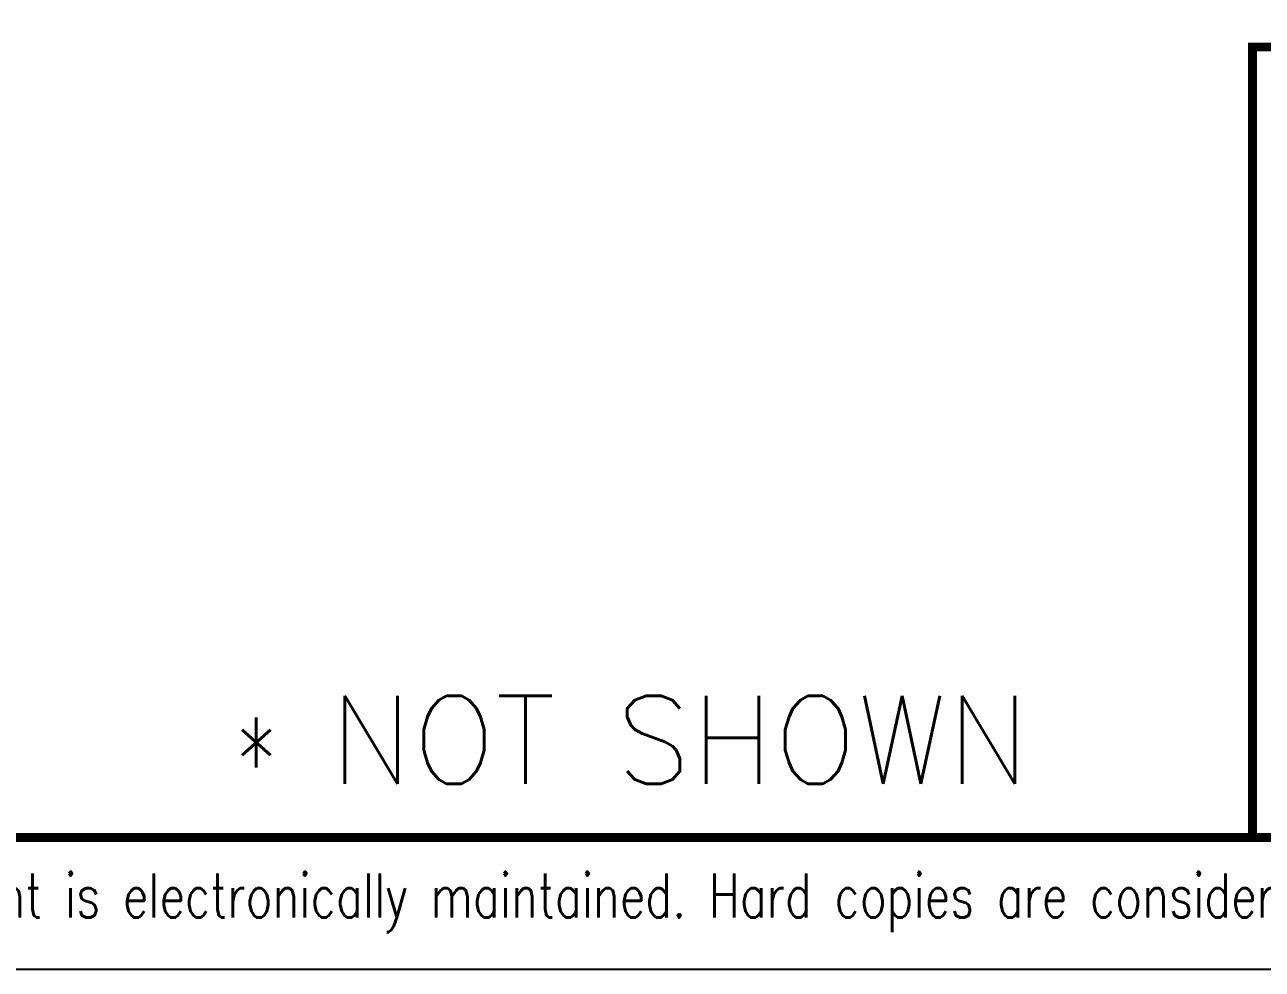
# Model space of a CAD drawing. Extents: x -2384 to 29887, y -2542 to 22350.
# Drawn here: x 4161 to 5055, y 0 to 683 of the extents above; entities that cross this region are included whole.
import ezdxf
from ezdxf.enums import TextEntityAlignment as Align

# ---------------------------------------------------------------- set-up
doc = ezdxf.new("R2010")
doc.units = 0
doc.header["$LTSCALE"] = 63.5
doc.header["$MEASUREMENT"] = 0
doc.layers.get('0').update_dxf_attribs({"linetype": 'CONTINUOUS'})
doc.layers.add('3', color=3, linetype='CONTINUOUS')
doc.layers.add('6', color=8, linetype='CONTINUOUS')
doc.styles.add('ROMANS', font='ROMANS.shx')
doc.styles.get("Standard").update_dxf_attribs({"font": 'romans.shx'})
doc.styles.add('TitleBlockText1', font='romans.shx', dxfattribs={"width": 0.75})

# ---------------------------------------------------------------- blocks, each defined once
blk = doc.blocks.new('titleblock-d-metric')
at = {"layer": '6'}
blk.add_lwpolyline([(0, 57.15, 0.635, 0.635, 0), (-349.25, 57.15, 0.635, 0.635, 0), (-349.25, 0, 0, 0, 0)], format="xyseb", dxfattribs=at)
at = {"layer": '6', "color": 13, "style": 'TitleBlockText1', "width": 0.75, "flags": 8}
for tag, p in [('TITLE_LINE_1', (-66.675, 50.006)), ('TITLE_LINE_2', (-66.675, 43.259)), ('TITLE_LINE_3', (-66.675, 36.512))]:
    blk.add_attdef(tag, text='', height=3.969, dxfattribs=at).set_placement(p, align=Align.CENTER)
at = {"layer": '6', "color": 13, "style": 'TitleBlockText1', "flags": 8}
for tag, p in [('PROJECT_NO', (-111.125, 27.781)), ('DRAWN_BY', (-57.15, 27.781)), ('DATE', (-28.575, 27.781)), ('SCALE', (-120.65, 19.844)), ('CHECKED_BY', (-57.15, 19.844)), ('DATE', (-28.575, 19.844))]:
    blk.add_attdef(tag, p, '', height=3.175, dxfattribs=at)
at = {"layer": '6', "color": 13, "style": 'TitleBlockText1', "width": 0.75, "flags": 8}
for tag, p in [('DWG_NO', (-39.688, 7.144)), ('SHT', (-119.856, 7.144)), ('SHTS', (-92.869, 7.144))]:
    blk.add_attdef(tag, text='', height=7.144, dxfattribs=at).set_placement(p, align=Align.MIDDLE)
blk.add_attdef('FILENAME', (-82.55, -5.334), '', height=3.175, dxfattribs=at)

msp = doc.modelspace()

# ---------------------------------------------------------------- linework, layer by layer
at = {"layer": '6'}
msp.add_lwpolyline([(8636, 5588), (0, 5588), (0, 0), (8636, 0)], close=True, dxfattribs=at)
at = {"layer": '6', "const_width": 6.35}
msp.add_lwpolyline([(95.25, 5492.75), (8540.75, 5492.75), (8540.75, 95.25), (95.25, 95.25)], close=True, dxfattribs=at)

# ---------------------------------------------------------------- block references
at = {"xscale": 10, "yscale": 10, "zscale": 10}
msp.add_blockref('titleblock-d-metric', (8540.75, 95.25), dxfattribs=at)

# ---------------------------------------------------------------- texts
at = {"layer": '3'}
msp.add_text('NOT SHOWN', height=63.5, dxfattribs=at).set_placement((4381.24, 134.12))
at = {"layer": '3', "style": 'ROMANS', "width": 0.75}
msp.add_text('*', height=63.5, dxfattribs=at).set_placement((4328.13, 118.55), align=Align.CENTER)
msp.add_text('The controlled version of this document is electronically maintained. Hard copies are considered uncontrolled. Holders are responsible for verifying the revision level prior to use.', height=31.75, dxfattribs=at).set_placement((4980.77, 48.73), align=Align.MIDDLE)

doc.saveas('drawing.dxf')
